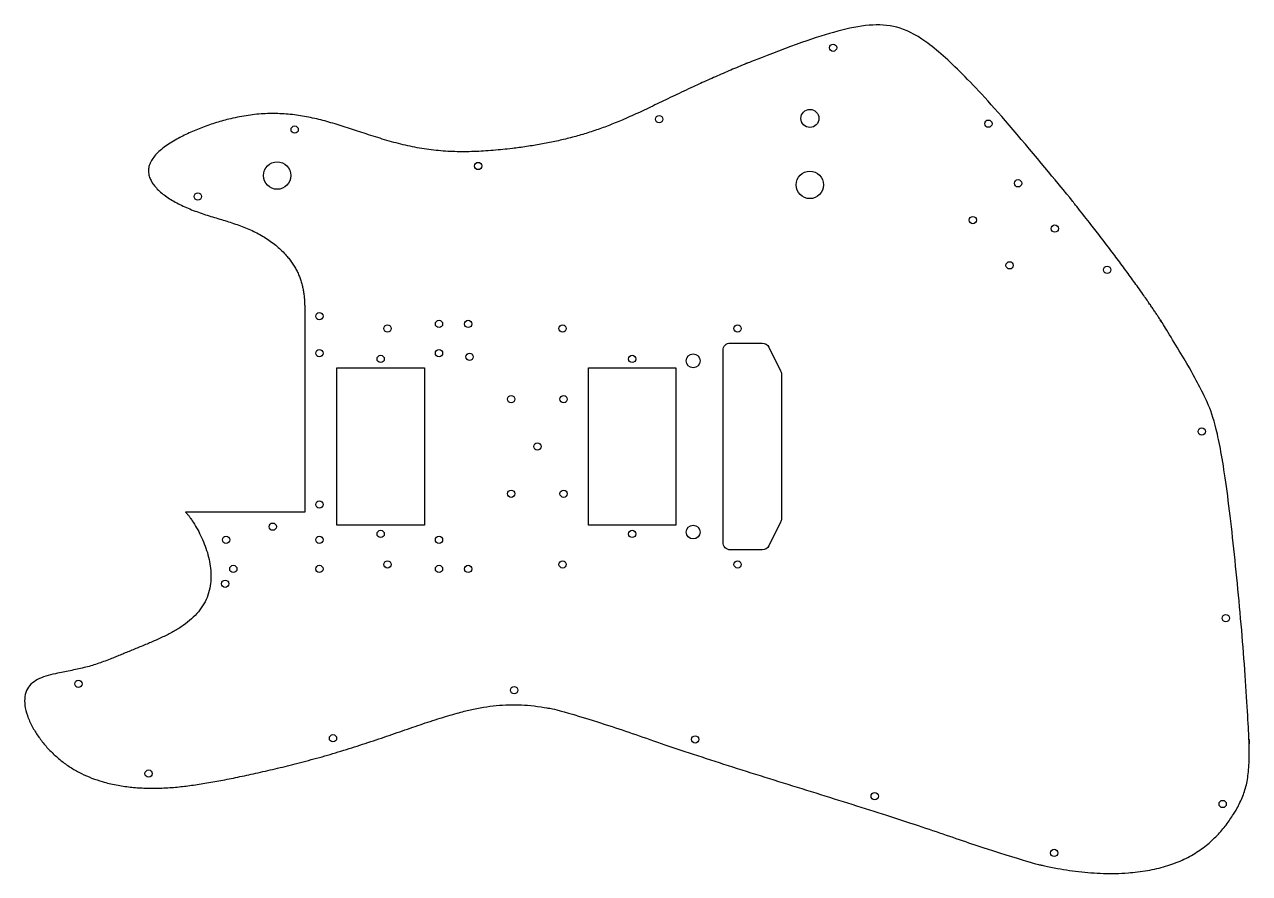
# Model space of a CAD drawing. Header units: inches. Extents: x -4.8 to 16.2, y -7.3 to 7.2.
import ezdxf

# ---------------------------------------------------------------- set-up
doc = ezdxf.new("R2010")
doc.units = ezdxf.units.IN
doc.header["$MEASUREMENT"] = 0

msp = doc.modelspace()

# ---------------------------------------------------------------- linework, layer by layer
msp.add_lwpolyline([(0, 2.233), (0, -1.125), (-2.042, -1.125)])
msp.add_lwpolyline([(7.841, -1.772), (7.293, -1.772, -0.414214), (7.168, -1.647), (7.168, 1.647, -0.414214), (7.293, 1.772), (7.841, 1.772, -0.284079), (7.953, 1.703), (8.155, 1.298, -0.116434), (8.168, 1.242), (8.168, -1.242, -0.116434), (8.155, -1.298), (7.953, -1.703, -0.284079)], format="xyb", close=True)
for points in [[(0.55, -1.35), (0.55, 1.35), (2.05, 1.35), (2.05, -1.35)], [(6.361, 1.35), (6.361, -1.35), (4.861, -1.35), (4.861, 1.35)]]:
    msp.add_lwpolyline(points, close=True)
for centre, radius in [((9.054, 6.834), 0.0625), ((6.072, 5.61), 0.0625), ((8.656, 5.622), 0.155), ((-0.174, 5.43), 0.0625), ((11.716, 5.532), 0.0625), ((-0.474, 4.642), 0.235), ((2.972, 4.807), 0.0625), ((8.656, 4.482), 0.235), ((12.224, 4.51), 0.0625), ((-1.833, 4.284), 0.0625), ((11.448, 3.88), 0.0625), ((12.855, 3.734), 0.0625), ((12.079, 3.104), 0.0625), ((13.751, 3.028), 0.0625), ((0.25, 2.233), 0.0625), ((2.3, 2.1), 0.0625), ((2.8, 2.1), 0.0625), ((1.418, 2.022), 0.0625), ((4.418, 2.022), 0.0625), ((7.418, 2.022), 0.0625), ((0.25, 1.6), 0.0625), ((1.3, 1.5), 0.0625), ((2.3, 1.6), 0.0625), ((2.824, 1.537), 0.0625), ((5.611, 1.5), 0.0625), ((6.656, 1.467), 0.118), ((3.536, 0.81), 0.0625), ((4.436, 0.81), 0.0625), ((15.372, 0.255), 0.0625), ((3.986, 0), 0.0625), ((3.536, -0.81), 0.0625), ((4.436, -0.81), 0.0625), ((0.25, -0.994), 0.0625), ((-0.55, -1.375), 0.0625), ((1.3, -1.5), 0.0625), ((5.611, -1.5), 0.0625), ((6.656, -1.467), 0.118), ((-1.35, -1.6), 0.0625), ((0.25, -1.6), 0.0625), ((2.3, -1.6), 0.0625), ((-1.225, -2.1), 0.0625), ((0.25, -2.1), 0.0625), ((1.418, -2.022), 0.0625), ((2.3, -2.1), 0.0625), ((2.8, -2.1), 0.0625), ((4.418, -2.022), 0.0625), ((7.418, -2.022), 0.0625), ((-1.364, -2.353), 0.0625), ((15.786, -2.943), 0.0625), ((-3.88, -4.069), 0.0625), ((3.589, -4.176), 0.0625), ((0.483, -5.002), 0.0625), ((6.69, -5.021), 0.0625), ((-2.677, -5.607), 0.0625), ((9.767, -5.994), 0.0625), ((15.731, -6.128), 0.0625), ((12.843, -6.967), 0.0625)]:
    msp.add_circle(centre, radius)
msp.add_open_spline([(-2.042, -1.125), (-1.809, -1.381), (-0.917, -2.885), (-2.846, -3.336), (-3.789, -3.922), (-5.257, -3.851), (-4.357, -5.685), (-2.623, -5.962), (-1.446, -5.739), (1.182, -5.183), (3.643, -3.953), (5.317, -4.996), (11.152, -6.574), (12.69, -7.413), (15.421, -7.4), (16.193, -5.809), (16.272, -5.597), (15.744, 0.779), (15.344, 0.726), (15.062, 1.946), (11.054, 6.818), (10.116, 7.442), (8.719, 7.031), (6.5, 6.157), (5.097, 5.327), (3.475, 5.061), (1.952, 4.969), (0.55, 5.578), (-0.654, 5.836), (-2.034, 5.443), (-3.113, 4.743), (-2.052, 3.959), (-0.729, 3.824), (0.004, 3.076), (0, 2.552), (0, 2.233)], degree=4, knots=[0, 0, 0, 0, 0, 0.058597, 0.082051, 0.105894, 0.130621, 0.156361, 0.185874, 0.218365, 0.252163, 0.293269, 0.334408, 0.37443, 0.411588, 0.439956, 0.47298, 0.502718, 0.532193, 0.570963, 0.602396, 0.635438, 0.671555, 0.700892, 0.731067, 0.761989, 0.791226, 0.819248, 0.847008, 0.872741, 0.896627, 0.920641, 0.943484, 0.966329, 1, 1, 1, 1, 1])

doc.saveas('drawing.dxf')
